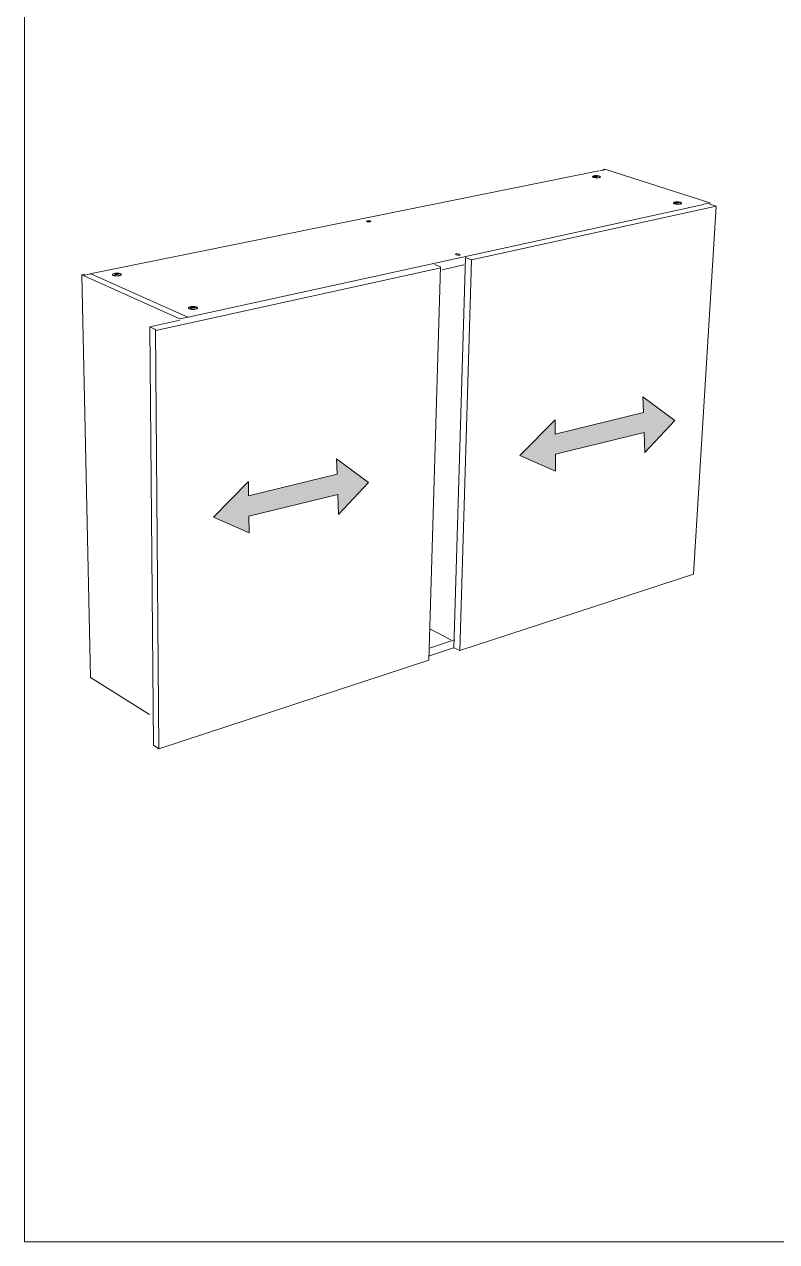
# Model space of a CAD drawing. Header units: metres. Extents: x -6.4 to 35.9, y -8.9 to 6.5.
# Drawn here: x 22.115 to 22.888, y -8.633 to -7.382 of the extents above; entities that cross this region are included whole.
import ezdxf

# ---------------------------------------------------------------- set-up
doc = ezdxf.new("R2010")
doc.units = ezdxf.units.M
doc.header["$MEASUREMENT"] = 0
doc.layers.add('PDF17_Geometry_Num_Penna__7_Num_Penna__7_Num_Penna__7_Num_Penna__7', color=7, linetype='Continuous', lineweight=18)

msp = doc.modelspace()

# ---------------------------------------------------------------- hatches: boundary and pattern name
at = {"layer": 'PDF17_Geometry_Num_Penna__7_Num_Penna__7_Num_Penna__7_Num_Penna__7', "linetype": 'Continuous', "lineweight": 18}
for points in [[(22.7528, -7.8222), (22.7836, -7.7893), (22.7507, -7.765), (22.7513, -7.781), (22.6606, -7.8031), (22.6604, -7.7884), (22.6244, -7.8251), (22.661, -7.8411), (22.6608, -7.8239), (22.7521, -7.8017)], [(22.4379, -7.8858), (22.4686, -7.8529), (22.4358, -7.8286), (22.4364, -7.8445), (22.3456, -7.8666), (22.3454, -7.852), (22.3095, -7.8886), (22.3461, -7.9046), (22.3459, -7.8875), (22.4371, -7.8652)]]:
    msp.add_hatch(color=7, dxfattribs=at).paths.add_polyline_path(points)

# ---------------------------------------------------------------- linework, layer by layer
at = {"layer": 'PDF17_Geometry_Num_Penna__7_Num_Penna__7_Num_Penna__7_Num_Penna__7', "color": 7, "linetype": 'Continuous', "lineweight": 18, "flags": 128}
for points in [[(24.9351, -8.6327), (22.1152, -8.6327), (22.1152, -4.6633), (24.9351, -4.6633)], [(22.7011, -7.5388), (22.7011, -7.5388), (22.7011, -7.5388), (22.7011, -7.5387), (22.7012, -7.5387), (22.7012, -7.5387)], [(22.7013, -7.5387), (22.7013, -7.5387), (22.7014, -7.5387), (22.7014, -7.5388)], [(22.7014, -7.5389), (22.7014, -7.5389), (22.7014, -7.5389), (22.7014, -7.5389), (22.7013, -7.5389)], [(22.7039, -7.5381), (22.7039, -7.5382), (22.7039, -7.5382), (22.704, -7.5383)], [(22.7045, -7.5382), (22.7045, -7.5382), (22.7045, -7.5383), (22.7044, -7.5383)], [(22.7047, -7.5384), (22.7048, -7.5384), (22.7048, -7.5384), (22.7048, -7.5383), (22.7048, -7.5383), (22.7048, -7.5383), (22.7047, -7.5382), (22.7046, -7.5382)], [(22.7047, -7.5382), (22.7046, -7.5383), (22.7046, -7.5383)], [(22.7047, -7.5384), (22.7047, -7.5384), (22.7046, -7.5384), (22.7046, -7.5384)], [(22.7844, -7.5659), (22.7844, -7.5658), (22.7844, -7.5658), (22.7844, -7.5658), (22.7845, -7.5657), (22.7845, -7.5657)], [(22.7846, -7.5657), (22.7846, -7.5657), (22.7847, -7.5658), (22.7847, -7.5658)], [(22.7872, -7.5651), (22.7872, -7.5651), (22.7872, -7.5652), (22.7873, -7.5653)], [(22.7879, -7.5652), (22.7878, -7.5652), (22.7878, -7.5652), (22.7877, -7.5653)], [(22.788, -7.5654), (22.7881, -7.5654), (22.7881, -7.5653), (22.7882, -7.5653), (22.7881, -7.5653), (22.7881, -7.5653), (22.788, -7.5652), (22.7879, -7.5652)], [(22.788, -7.5652), (22.788, -7.5653), (22.7879, -7.5653)], [(22.788, -7.5654), (22.788, -7.5654), (22.788, -7.5654), (22.788, -7.5654), (22.788, -7.5654), (22.788, -7.5654)], [(22.2081, -7.6391), (22.208, -7.6392), (22.2079, -7.6392), (22.2079, -7.6393), (22.2079, -7.6393), (22.2079, -7.6393), (22.2079, -7.6394), (22.208, -7.6394)], [(22.2079, -7.6394), (22.208, -7.6394)], [(22.208, -7.6394), (22.208, -7.6394), (22.2081, -7.6394), (22.2081, -7.6394), (22.2081, -7.6394), (22.2081, -7.6394), (22.2081, -7.6394), (22.2081, -7.6394), (22.2081, -7.6394), (22.2081, -7.6394), (22.2082, -7.6394), (22.2082, -7.6395)], [(22.2082, -7.6393), (22.2082, -7.6393), (22.2082, -7.6392), (22.2081, -7.6391)], [(22.2088, -7.6395), (22.2088, -7.6394)], [(22.2116, -7.6387), (22.2116, -7.6386), (22.2116, -7.6385), (22.2115, -7.6385)], [(22.2121, -7.6387), (22.2121, -7.6386), (22.2121, -7.6386), (22.2122, -7.6385)], [(22.2122, -7.6388), (22.2123, -7.6387), (22.2124, -7.6387), (22.2125, -7.6387), (22.2125, -7.6387), (22.2124, -7.6386), (22.2124, -7.6386), (22.2123, -7.6385)], [(22.2122, -7.6388), (22.2122, -7.6387), (22.2123, -7.6386)], [(22.2122, -7.6388), (22.2122, -7.6387), (22.2123, -7.6387), (22.2123, -7.6387)], [(22.2122, -7.6388), (22.2122, -7.6388)], [(22.2862, -7.6735), (22.2861, -7.6735), (22.286, -7.6736), (22.286, -7.6736), (22.286, -7.6737), (22.286, -7.6737), (22.2861, -7.6738), (22.2862, -7.6738)], [(22.2861, -7.6738), (22.2861, -7.6738)], [(22.2864, -7.6737), (22.2864, -7.6736), (22.2863, -7.6736), (22.2863, -7.6735)], [(22.287, -7.6738), (22.287, -7.6738)], [(22.2898, -7.673), (22.2898, -7.6729), (22.2897, -7.6728), (22.2897, -7.6728)], [(22.2903, -7.673), (22.2903, -7.673), (22.2904, -7.6729), (22.2904, -7.6728)], [(22.2904, -7.6731), (22.2904, -7.673), (22.2905, -7.673), (22.2905, -7.6729)], [(22.2905, -7.6731), (22.2904, -7.6731)], [(22.2904, -7.6731), (22.2905, -7.6731), (22.2905, -7.6731), (22.2905, -7.6731)], [(22.2905, -7.6731), (22.2906, -7.6731), (22.2907, -7.673), (22.2907, -7.673), (22.2907, -7.673), (22.2907, -7.6729), (22.2906, -7.6729), (22.2905, -7.6729)], [(22.2918, -7.6726), (22.2918, -7.6726), (22.2918, -7.6726), (22.2919, -7.6726), (22.2919, -7.6726), (22.2919, -7.6726)], [(22.7528, -7.8222), (22.7836, -7.7893), (22.7507, -7.765), (22.7513, -7.781), (22.6606, -7.8031), (22.6604, -7.7884), (22.6244, -7.8251), (22.661, -7.8411), (22.6608, -7.8239), (22.7521, -7.8017)], [(22.4379, -7.8858), (22.4686, -7.8529), (22.4358, -7.8286), (22.4364, -7.8445), (22.3456, -7.8666), (22.3454, -7.852), (22.3095, -7.8886), (22.3461, -7.9046), (22.3459, -7.8875), (22.4371, -7.8652)]]:
    msp.add_lwpolyline(points, close=True, dxfattribs=at)
for points in [[(22.7053, -7.5327), (22.1825, -7.6384), (22.1826, -7.6387)], [(22.7069, -7.5391), (22.7069, -7.539), (22.7069, -7.5389), (22.7068, -7.5388), (22.7067, -7.5386), (22.7066, -7.5386), (22.7065, -7.5385), (22.7063, -7.5384), (22.7062, -7.5383), (22.706, -7.5382), (22.7057, -7.5382), (22.7055, -7.5381), (22.7053, -7.538), (22.705, -7.538), (22.7047, -7.5379), (22.7045, -7.5379), (22.7042, -7.5378), (22.7039, -7.5378), (22.7036, -7.5378), (22.7032, -7.5378), (22.7029, -7.5377), (22.7026, -7.5377), (22.7023, -7.5377), (22.702, -7.5377), (22.7017, -7.5377), (22.7014, -7.5378), (22.7012, -7.5378), (22.7009, -7.5378), (22.7007, -7.5378), (22.7005, -7.5379), (22.7003, -7.5379), (22.7001, -7.538), (22.6999, -7.538), (22.6998, -7.5381), (22.6996, -7.5381), (22.6995, -7.5382), (22.6993, -7.5383), (22.6992, -7.5383), (22.6991, -7.5384), (22.6991, -7.5385), (22.699, -7.5386), (22.699, -7.5387), (22.699, -7.5387), (22.699, -7.5389)], [(22.7002, -7.5392), (22.7003, -7.5391), (22.7004, -7.539), (22.7005, -7.539), (22.7006, -7.5389), (22.7007, -7.5388), (22.7008, -7.5387)], [(22.7002, -7.5393), (22.7009, -7.5392), (22.7016, -7.5391), (22.7016, -7.539)], [(22.7016, -7.539), (22.7013, -7.539), (22.7011, -7.539), (22.7009, -7.5391), (22.7007, -7.5391), (22.7005, -7.5391), (22.7002, -7.5392)], [(22.7008, -7.5387), (22.701, -7.5388), (22.7011, -7.5388), (22.7012, -7.5388), (22.7013, -7.5389), (22.7014, -7.5389), (22.7016, -7.539)], [(22.7045, -7.5382), (22.7044, -7.5382), (22.7043, -7.5381), (22.7042, -7.5381), (22.7041, -7.5381), (22.704, -7.5381), (22.7039, -7.5381), (22.7032, -7.5382), (22.7026, -7.5383), (22.7019, -7.5385), (22.7013, -7.5387)], [(22.7014, -7.5389), (22.7014, -7.5389), (22.702, -7.5387), (22.7027, -7.5385), (22.7033, -7.5384), (22.704, -7.5383)], [(22.7015, -7.5389), (22.7016, -7.539), (22.7016, -7.539), (22.7016, -7.539), (22.7017, -7.539), (22.7017, -7.539), (22.7017, -7.539), (22.7018, -7.539), (22.7018, -7.539), (22.7019, -7.539), (22.702, -7.5389), (22.702, -7.5389), (22.702, -7.5389)], [(22.7047, -7.5384), (22.704, -7.5385), (22.7034, -7.5386), (22.7027, -7.5387), (22.7021, -7.5389), (22.702, -7.5389), (22.7019, -7.539), (22.7018, -7.539), (22.7017, -7.539), (22.7017, -7.539), (22.7016, -7.539)], [(22.7046, -7.5384), (22.7041, -7.5385), (22.7036, -7.5385), (22.7031, -7.5386), (22.7026, -7.5388), (22.702, -7.5389), (22.702, -7.5389), (22.7021, -7.5389)], [(22.704, -7.5383), (22.704, -7.5383), (22.7041, -7.5383), (22.7042, -7.5383), (22.7043, -7.5383), (22.7043, -7.5384), (22.7044, -7.5384), (22.7045, -7.5384), (22.7045, -7.5384)], [(22.7069, -7.5389), (22.7069, -7.539), (22.707, -7.5391), (22.7069, -7.5392), (22.7069, -7.5393), (22.7068, -7.5394), (22.7066, -7.5395), (22.7064, -7.5396), (22.7062, -7.5396), (22.706, -7.5397), (22.7057, -7.5398)], [(22.7064, -7.5327), (22.7098, -7.5321)], [(22.7098, -7.5314), (22.7114, -7.5311)], [(22.7111, -7.5318), (22.7098, -7.5314)], [(22.7098, -7.5314), (22.7098, -7.5321), (22.7111, -7.5318)], [(22.8195, -7.5657), (22.7114, -7.5311)], [(22.2834, -7.6831), (22.813, -7.5673)], [(22.8258, -7.5689), (22.5746, -7.6241), (22.5626, -8.0255)], [(22.7904, -7.5661), (22.7904, -7.566), (22.7903, -7.5659), (22.7903, -7.5658), (22.7902, -7.5658), (22.7902, -7.5657), (22.7901, -7.5656), (22.7899, -7.5655), (22.7898, -7.5654), (22.7896, -7.5653), (22.7894, -7.5652), (22.7892, -7.5652), (22.7889, -7.5651), (22.7887, -7.565), (22.7884, -7.565), (22.7882, -7.5649), (22.7879, -7.5648), (22.7876, -7.5648), (22.7873, -7.5648), (22.7869, -7.5647), (22.7866, -7.5647), (22.7863, -7.5647), (22.786, -7.5647), (22.7857, -7.5647), (22.7853, -7.5647), (22.785, -7.5647), (22.7847, -7.5647), (22.7845, -7.5647), (22.7842, -7.5647), (22.784, -7.5648), (22.7838, -7.5648), (22.7836, -7.5649), (22.7834, -7.5649), (22.7832, -7.5649), (22.783, -7.565), (22.7828, -7.5651), (22.7827, -7.5651), (22.7826, -7.5652), (22.7824, -7.5653), (22.7823, -7.5654), (22.7823, -7.5655), (22.7822, -7.5655), (22.7822, -7.5656), (22.7822, -7.5657), (22.7822, -7.5659)], [(22.7841, -7.5658), (22.7843, -7.5658), (22.7844, -7.5659), (22.7845, -7.5659), (22.7847, -7.5659), (22.7848, -7.566), (22.7849, -7.566), (22.7847, -7.566), (22.7844, -7.5661), (22.7842, -7.5661), (22.784, -7.5662), (22.7838, -7.5662), (22.7835, -7.5663)], [(22.7835, -7.5663), (22.7837, -7.5662), (22.7838, -7.5661), (22.7838, -7.566), (22.7839, -7.5659), (22.784, -7.5659), (22.7841, -7.5658)], [(22.7835, -7.5664), (22.7842, -7.5662), (22.7849, -7.5661), (22.7849, -7.566)], [(22.7879, -7.5652), (22.7877, -7.5652), (22.7876, -7.5651), (22.7875, -7.5651), (22.7874, -7.5651), (22.7873, -7.5651), (22.7872, -7.5651), (22.7865, -7.5652), (22.7859, -7.5654), (22.7852, -7.5655), (22.7846, -7.5657)], [(22.7846, -7.5659), (22.7846, -7.5659), (22.7846, -7.5659), (22.7847, -7.5659), (22.7847, -7.5659), (22.7847, -7.5659), (22.7853, -7.5657), (22.786, -7.5655), (22.7866, -7.5654), (22.7873, -7.5653)], [(22.7848, -7.566), (22.7849, -7.566), (22.7849, -7.566), (22.785, -7.566), (22.7851, -7.566), (22.7851, -7.566), (22.7852, -7.566), (22.7852, -7.566), (22.7853, -7.566), (22.7853, -7.566), (22.7854, -7.566)], [(22.788, -7.5654), (22.7874, -7.5655), (22.7867, -7.5656), (22.7861, -7.5658), (22.7854, -7.566), (22.7853, -7.566), (22.7852, -7.566), (22.7852, -7.566), (22.7851, -7.566), (22.785, -7.566), (22.7849, -7.566)], [(22.788, -7.5654), (22.7875, -7.5655), (22.7869, -7.5656), (22.7864, -7.5657), (22.7859, -7.5658), (22.7854, -7.566), (22.7854, -7.566), (22.7854, -7.566)], [(22.7873, -7.5653), (22.7873, -7.5653), (22.7874, -7.5653), (22.7875, -7.5653), (22.7876, -7.5653), (22.7877, -7.5654), (22.7877, -7.5654), (22.7878, -7.5654), (22.7878, -7.5654)], [(22.8025, -7.947), (22.8258, -7.5689)], [(22.8132, -7.5671), (22.8195, -7.5657)], [(22.8194, -7.5669), (22.8195, -7.5657)], [(22.8258, -7.5689), (22.8196, -7.5669)], [(22.5685, -7.6218), (22.5565, -8.0226)], [(22.5746, -7.6241), (22.5685, -7.6218)], [(22.1762, -7.6393), (22.1741, -7.6397)], [(22.1835, -7.6385), (22.1774, -7.6398), (22.1762, -7.6393)], [(22.1825, -7.6384), (22.1831, -7.6386)], [(22.1835, -7.6385), (22.2833, -7.6829)], [(22.2064, -7.6401), (22.2061, -7.64), (22.206, -7.6399), (22.2058, -7.6398), (22.2057, -7.6397), (22.2056, -7.6395), (22.2056, -7.6394)], [(22.2081, -7.6391), (22.2089, -7.6389), (22.2098, -7.6387), (22.2106, -7.6386), (22.2115, -7.6384), (22.2116, -7.6384), (22.2118, -7.6384), (22.2119, -7.6384), (22.212, -7.6385), (22.2122, -7.6385), (22.2122, -7.6385)], [(22.2081, -7.6394), (22.2081, -7.6394), (22.2081, -7.6394), (22.2081, -7.6394), (22.2081, -7.6394), (22.2082, -7.6394), (22.2082, -7.6393), (22.2091, -7.6391), (22.2099, -7.6389), (22.2107, -7.6388), (22.2116, -7.6387)], [(22.2082, -7.6395), (22.2081, -7.6394), (22.2081, -7.6395), (22.2082, -7.6395), (22.2083, -7.6395), (22.2084, -7.6395), (22.2086, -7.6395), (22.2087, -7.6395), (22.2088, -7.6395), (22.2097, -7.6392), (22.2105, -7.639), (22.2114, -7.6389), (22.2122, -7.6388)], [(22.2082, -7.6395), (22.2082, -7.6395), (22.2083, -7.6395), (22.2083, -7.6395), (22.2084, -7.6395), (22.2084, -7.6395), (22.2085, -7.6395), (22.2085, -7.6395), (22.2086, -7.6395), (22.2086, -7.6395), (22.2087, -7.6395), (22.2087, -7.6395), (22.2088, -7.6395), (22.2088, -7.6395)], [(22.2088, -7.6395), (22.2088, -7.6394), (22.2089, -7.6394), (22.2089, -7.6394), (22.2089, -7.6394), (22.209, -7.6394), (22.209, -7.6394), (22.209, -7.6394), (22.2091, -7.6394), (22.2091, -7.6394), (22.2091, -7.6394), (22.2092, -7.6393), (22.2092, -7.6393), (22.2092, -7.6393), (22.2093, -7.6393), (22.2093, -7.6393), (22.2093, -7.6393), (22.2094, -7.6393), (22.2094, -7.6393), (22.2094, -7.6393), (22.2095, -7.6393), (22.2095, -7.6393), (22.2096, -7.6392), (22.2096, -7.6392), (22.2096, -7.6392), (22.2096, -7.6392), (22.2097, -7.6392), (22.2097, -7.6392), (22.2097, -7.6392), (22.2098, -7.6392), (22.2098, -7.6392), (22.2098, -7.6392), (22.2099, -7.6392), (22.2099, -7.6392), (22.21, -7.6391), (22.21, -7.6391), (22.21, -7.6391), (22.21, -7.6391), (22.2101, -7.6391), (22.2101, -7.6391), (22.2101, -7.6391), (22.2102, -7.6391), (22.2102, -7.6391), (22.2103, -7.6391), (22.2103, -7.6391), (22.2103, -7.6391), (22.2104, -7.6391), (22.2104, -7.6391), (22.2104, -7.6391), (22.2105, -7.639), (22.2105, -7.639), (22.2105, -7.639), (22.2106, -7.639), (22.2106, -7.639), (22.2106, -7.639), (22.2107, -7.639), (22.2107, -7.639), (22.2107, -7.639), (22.2108, -7.639), (22.2108, -7.639), (22.2108, -7.639), (22.2109, -7.639), (22.2109, -7.639), (22.2109, -7.639), (22.211, -7.6389), (22.211, -7.6389), (22.211, -7.6389), (22.2111, -7.6389), (22.2111, -7.6389), (22.2111, -7.6389), (22.2112, -7.6389), (22.2112, -7.6389), (22.2112, -7.6389), (22.2113, -7.6389), (22.2113, -7.6389), (22.2113, -7.6389), (22.2114, -7.6389), (22.2114, -7.6389), (22.2114, -7.6389), (22.2115, -7.6389), (22.2115, -7.6389), (22.2116, -7.6388), (22.2116, -7.6388), (22.2116, -7.6388), (22.2116, -7.6388), (22.2117, -7.6388), (22.2117, -7.6388), (22.2117, -7.6388), (22.2118, -7.6388), (22.2118, -7.6388), (22.2118, -7.6388), (22.2119, -7.6388), (22.2119, -7.6388), (22.212, -7.6388), (22.212, -7.6388), (22.212, -7.6388), (22.2121, -7.6388), (22.2121, -7.6388), (22.2121, -7.6388), (22.2122, -7.6388), (22.2122, -7.6388)], [(22.2116, -7.6386), (22.2117, -7.6386), (22.2118, -7.6386), (22.2118, -7.6387), (22.2119, -7.6387), (22.212, -7.6387), (22.2121, -7.6387), (22.2121, -7.6387), (22.2122, -7.6388)], [(22.2121, -7.6383), (22.2124, -7.6383), (22.2126, -7.6383), (22.2128, -7.6383), (22.213, -7.6383), (22.2133, -7.6383), (22.2135, -7.6383)], [(22.2128, -7.6386), (22.2127, -7.6385), (22.2126, -7.6385), (22.2125, -7.6384), (22.2123, -7.6384), (22.2122, -7.6383), (22.2121, -7.6383)], [(22.2121, -7.6384), (22.2125, -7.6385), (22.2128, -7.6387), (22.2128, -7.6386)], [(22.2135, -7.6383), (22.2136, -7.6383), (22.2136, -7.6383), (22.2136, -7.6383), (22.2137, -7.6383), (22.2137, -7.6383), (22.2137, -7.6383), (22.2136, -7.6384), (22.2134, -7.6384), (22.2133, -7.6384), (22.2131, -7.6385), (22.213, -7.6385), (22.2128, -7.6386)], [(22.2128, -7.6387), (22.2133, -7.6386), (22.2137, -7.6385), (22.2137, -7.6384)], [(22.2147, -7.6393), (22.2147, -7.6392), (22.2146, -7.639), (22.2145, -7.6389), (22.2144, -7.6387), (22.2142, -7.6387), (22.2141, -7.6385), (22.2139, -7.6384), (22.2137, -7.6384), (22.2137, -7.6383)], [(22.5432, -7.6325), (22.2503, -7.6969)], [(22.5308, -8.0354), (22.5428, -7.6312)], [(22.5428, -7.6312), (22.5367, -7.6289)], [(22.5445, -7.6343), (22.5668, -7.6294)], [(22.1741, -7.6397), (22.275, -7.6847)], [(22.1831, -8.0531), (22.1741, -7.6397)], [(22.2918, -7.6726), (22.2917, -7.6726), (22.2914, -7.6725), (22.2912, -7.6724), (22.2909, -7.6724), (22.2905, -7.6723), (22.2902, -7.6723), (22.2899, -7.6722), (22.2895, -7.6722), (22.2892, -7.6722), (22.2888, -7.6722), (22.2884, -7.6722), (22.288, -7.6722), (22.2877, -7.6722), (22.2873, -7.6722), (22.2869, -7.6722), (22.2866, -7.6723), (22.2862, -7.6723), (22.2859, -7.6724), (22.2856, -7.6724), (22.2853, -7.6725), (22.285, -7.6726), (22.2847, -7.6727), (22.2845, -7.6728), (22.2843, -7.6729), (22.2841, -7.673), (22.284, -7.6731), (22.2839, -7.6732), (22.2838, -7.6733), (22.2837, -7.6734), (22.2837, -7.6735), (22.2837, -7.6736), (22.2836, -7.6737), (22.2837, -7.6739)], [(22.2845, -7.6746), (22.2842, -7.6744), (22.284, -7.6743), (22.2839, -7.6742), (22.2838, -7.674), (22.2837, -7.6739), (22.2836, -7.6737)], [(22.2862, -7.6735), (22.2871, -7.6733), (22.2879, -7.673), (22.2888, -7.6729), (22.2897, -7.6728), (22.2898, -7.6727), (22.29, -7.6727), (22.2901, -7.6728), (22.2902, -7.6728), (22.2904, -7.6728), (22.2905, -7.6728)], [(22.2862, -7.6738), (22.2862, -7.6738), (22.2863, -7.6738), (22.2863, -7.6738), (22.2863, -7.6737), (22.2863, -7.6737), (22.2864, -7.6737), (22.2872, -7.6735), (22.2881, -7.6733), (22.2889, -7.6731), (22.2898, -7.673)], [(22.2863, -7.6738), (22.2863, -7.6738), (22.2862, -7.6738), (22.2864, -7.6739), (22.2865, -7.6739), (22.2866, -7.6739), (22.2867, -7.6739), (22.2869, -7.6739), (22.287, -7.6738), (22.2879, -7.6736), (22.2887, -7.6734), (22.2896, -7.6732), (22.2905, -7.6731)], [(22.2863, -7.6738), (22.2864, -7.6738), (22.2864, -7.6739), (22.2865, -7.6739), (22.2865, -7.6739), (22.2866, -7.6739), (22.2867, -7.6739), (22.2867, -7.6739), (22.2867, -7.6739), (22.2868, -7.6739), (22.2869, -7.6738), (22.287, -7.6738), (22.287, -7.6738)], [(22.287, -7.6738), (22.2877, -7.6736), (22.2884, -7.6735), (22.289, -7.6733), (22.2897, -7.6732), (22.2904, -7.6731)], [(22.2898, -7.673), (22.2899, -7.673), (22.29, -7.673), (22.29, -7.673), (22.2901, -7.673), (22.2902, -7.673), (22.2903, -7.673), (22.2904, -7.6731), (22.2904, -7.6731)], [(22.2903, -7.6726), (22.2906, -7.6726), (22.2908, -7.6726), (22.291, -7.6726), (22.2913, -7.6726), (22.2915, -7.6726), (22.2918, -7.6726)], [(22.291, -7.6729), (22.2909, -7.6728), (22.2908, -7.6728), (22.2907, -7.6727), (22.2906, -7.6727), (22.2904, -7.6726), (22.2903, -7.6726)], [(22.2903, -7.6727), (22.2907, -7.6728), (22.291, -7.673), (22.291, -7.6729)], [(22.292, -7.6726), (22.2918, -7.6727), (22.2916, -7.6727), (22.2915, -7.6728), (22.2914, -7.6728), (22.2912, -7.6728), (22.291, -7.6729)], [(22.291, -7.673), (22.2915, -7.6729), (22.292, -7.6728), (22.292, -7.6727)], [(22.293, -7.6737), (22.293, -7.6736), (22.293, -7.6734), (22.2929, -7.6733), (22.2927, -7.6731), (22.2926, -7.673), (22.2924, -7.6729), (22.2922, -7.6728), (22.292, -7.6727), (22.292, -7.6726)], [(22.275, -7.6862), (22.244, -7.693)], [(22.2834, -7.6829), (22.2749, -7.6847)], [(22.244, -7.693), (22.2499, -7.6956), (22.2533, -8.1263)], [(22.244, -7.693), (22.2477, -8.1228)], [(22.8025, -7.947), (22.5626, -8.0255), (22.5565, -8.0226)], [(22.5532, -8.0144), (22.5324, -8.0034)], [(22.5313, -8.023), (22.5562, -8.0149)], [(22.5313, -8.0309), (22.5562, -8.0227)], [(22.5308, -8.0354), (22.2533, -8.1263), (22.2477, -8.1228)], [(22.2436, -8.0912), (22.1831, -8.0531)]]:
    msp.add_lwpolyline(points, dxfattribs=at)
at = {"layer": 'PDF17_Geometry_Num_Penna__7_Num_Penna__7_Num_Penna__7_Num_Penna__7', "color": 7, "linetype": 'Continuous', "lineweight": 18}
msp.add_arc((22.2853, -7.6755), 0.00196, 60.4018, 64.4926, dxfattribs=at)
for centre, major_axis, ratio, start_param, end_param in [((22.7028, -7.5389), (-0.0039, 0.0002), 0.256308, 6.061934, 8.676661), ((22.703, -7.5389), (-0.00399, 0.00016), 0.258823, 6.265204, 9.435444), ((22.7863, -7.5659), (-0.00416, 0.0002), 0.268433, 6.076468, 8.622295), ((22.7863, -7.5659), (-0.00412, 0.0002), 0.277979, 0.020793, 3.122963), ((22.7878, -7.5661), (-0.00262, 0.00005), 0.350165, 2.122384, 3.381748), ((22.2102, -7.6392), (0.0044, 0.00005), 0.294158, 0.712419, 3.722026), ((22.2106, -7.6392), (0.00498, 0.00021), 0.302414, 2.947872, 5.137422), ((22.2103, -7.6394), (-0.00465, 0.00002), 0.320072, 3.941823, 6.315785), ((22.2102, -7.6394), (0.00454, 0.00005), 0.29111, 3.70738, 6.297006), ((22.2102, -7.6392), (0.0044, 0.00004), 0.294962, 3.71944, 6.906516), ((22.2111, -7.6395), (0.00363, 0.00022), 0.317689, 5.138888, 6.531258), ((22.2884, -7.6736), (-0.00461, 0.00002), 0.306025, 3.911295, 6.889821), ((22.2884, -7.6737), (0.00475, 0.00004), 0.314421, 2.922378, 5.309689), ((22.2884, -7.6737), (0.00468, 0.00001), 0.311849, 3.740215, 6.282256), ((22.2883, -7.6735), (-0.00458, 0.00002), 0.307795, 0.644265, 3.785004), ((22.2879, -7.6736), (-0.00521, 0.00012), 0.295472, 2.235543, 3.364629)]:
    msp.add_ellipse(centre, major_axis=major_axis, ratio=ratio, start_param=start_param, end_param=end_param, dxfattribs=at)
for centre, major_axis, ratio in [((22.703, -7.5388), (-0.00386, 0.00015), 0.260453), ((22.7863, -7.5658), (-0.00396, 0.00018), 0.270081), ((22.469, -7.5846), (-0.00226, 0.00004), 0.280835), ((22.5605, -7.6187), (-0.00236, 0.00006), 0.290126)]:
    msp.add_ellipse(centre, major_axis=major_axis, ratio=ratio, dxfattribs=at)

doc.saveas('drawing.dxf')
